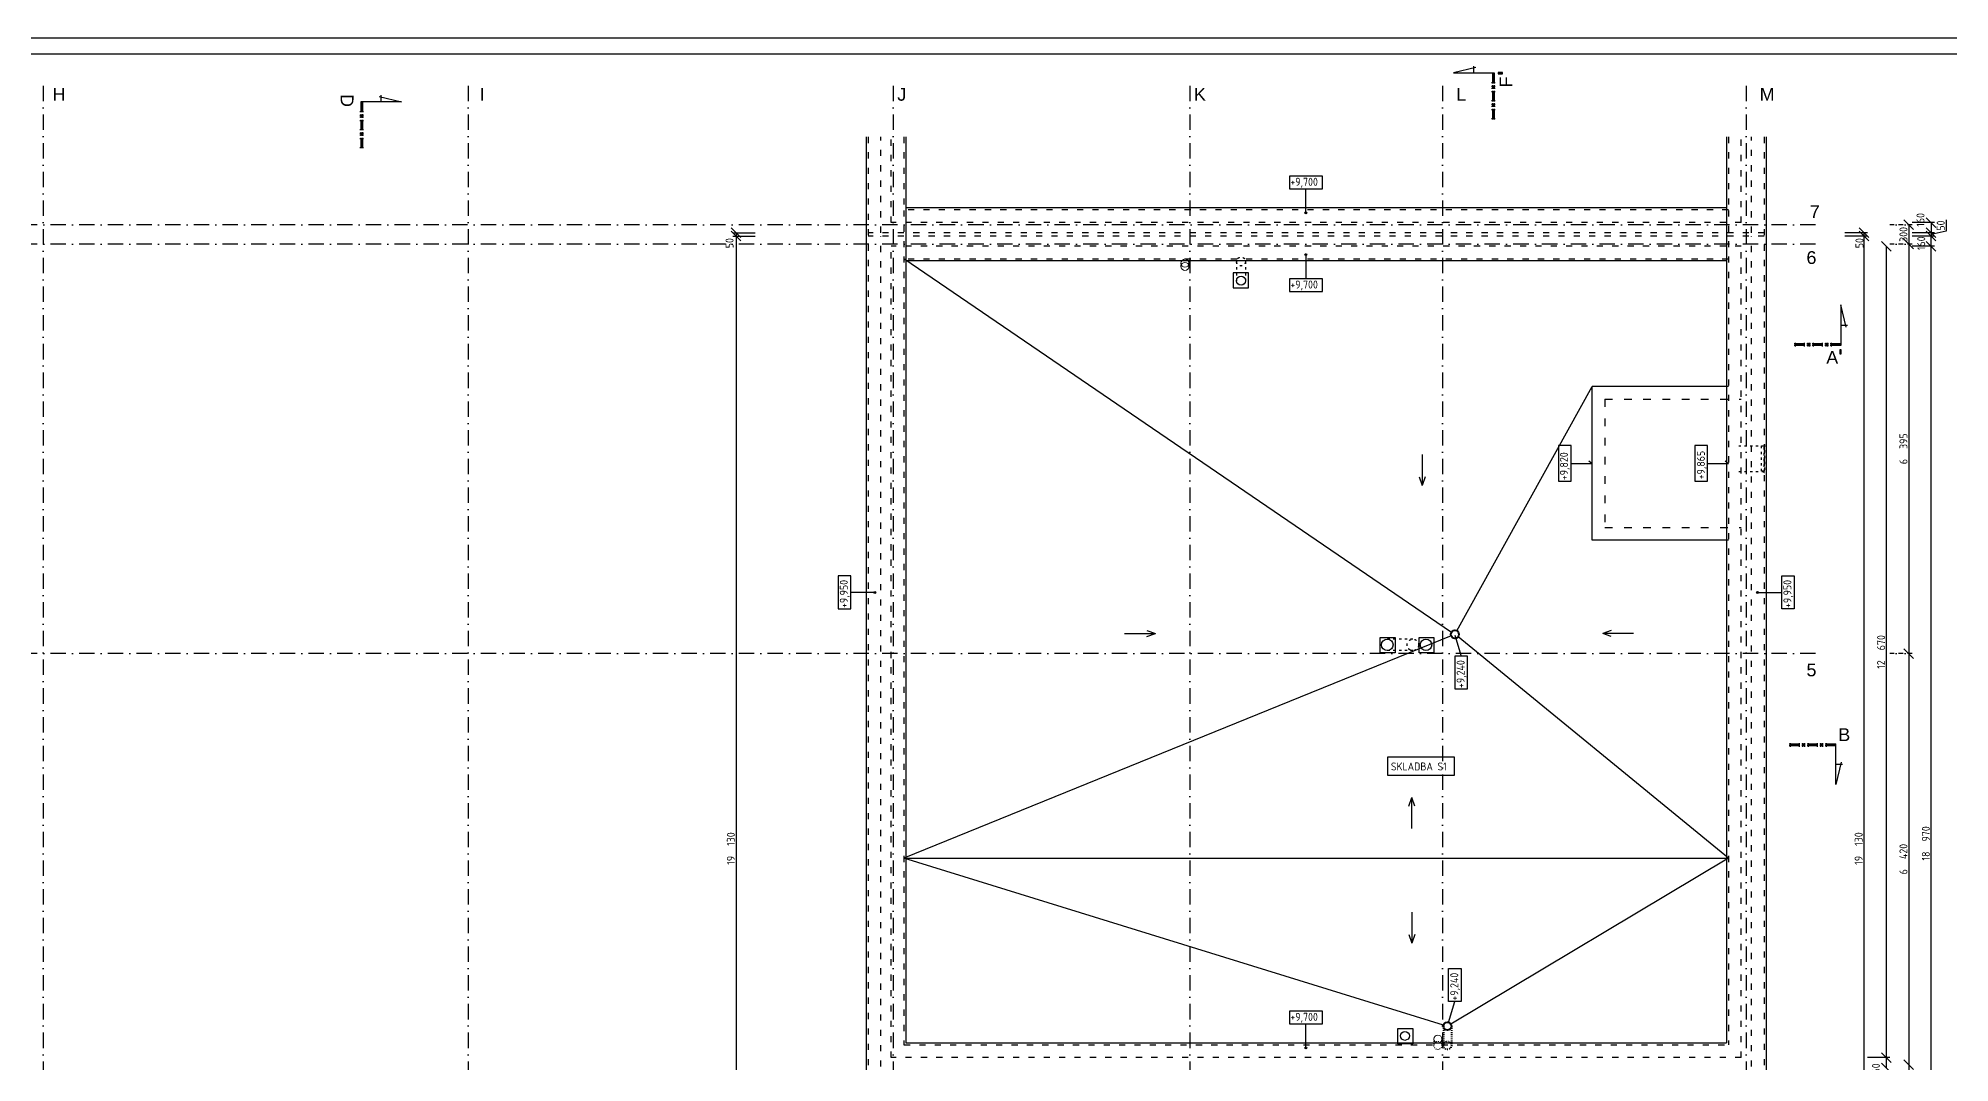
# Model space of a CAD drawing. Extents: x 4511820 to 5180432, y -1526536 to -944957.
# Drawn here: x 5014116 to 5043978, y -1062518 to -1046520 of the extents above; entities that cross this region are included whole.
import ezdxf

# ---------------------------------------------------------------- set-up
doc = ezdxf.new("R2010")
doc.units = 0
doc.header["$MEASUREMENT"] = 0
doc.linetypes.add('ACAD_ISO03W100', pattern=[30, 12, -18])
doc.linetypes.add('BODKOCIARKOVANA_3', pattern=[5.6, 3, -1.3, 0, -1.3])
doc.layers.get('0').update_dxf_attribs({"linetype": 'CONTINUOUS'})
doc.layers.get('Defpoints').update_dxf_attribs({"color": 61, "linetype": 'CONTINUOUS'})
for name, color, linetype in [('HATCH', 7, 'CONTINUOUS'), ('KÓTY', 4, 'CONTINUOUS'), ('OKNÁ', 143, 'CONTINUOUS'), ('osi', 253, 'CONTINUOUS'), ('POZEMOK', 7, 'CONTINUOUS'), ('TENKÁ', 7, 'CONTINUOUS'), ('zz-vetr', 52, 'CONTINUOUS')]:
    doc.layers.add(name, color=color, linetype=linetype)
doc.layers.add('zz-kanal-daždová', color=136, linetype='CONTINUOUS', lineweight=40)
doc.layers.add('zz-kanal-splaskova', color=37, linetype='CONTINUOUS', lineweight=18)
doc.styles.add('styl1', font='arial.ttf')
doc.styles.add('STYLE1', font='isocp.shx')
doc.dimstyles.new('STANDARD-50', dxfattribs={"dimtxt": 125, "dimasz": 150, "dimexe": 10, "dimexo": 200, "dimgap": 20, "dimtad": 1, "dimdsep": 46, "dimlunit": 6, "dimtxsty": 'STYLE1', "dimblk1": 'OBLIQUE', "dimblk2": 'OBLIQUE', "dimsah": 1, "dimcen": 2.5, "dimse1": 1, "dimse2": 1, "dimadec": 0, "dimazin": 0, "dimtfac": 1, "dimtmove": 1, "dimatfit": 3, "dimldrblk": 'OBLIQUE', "dimfxl": 1, "dimtolj": 1, "dimtzin": 0, "dimarcsym": 0})

# ---------------------------------------------------------------- blocks, each defined once
blk = doc.blocks.new('_OBLIQUE')
at = {"color": 0, "linetype": 'ByBlock'}
blk.add_line((-0.5, -0.5), (0.5, 0.5), dxfattribs=at)
blk = doc.blocks.new('*D13106')
at = {"layer": 'Defpoints', "color": 0}
for p in [(5025018, -1049608), (5027902, -1049558), (5027902, -1049608)]:
    blk.add_point(p, dxfattribs=at)
at = {"layer": 'KÓTY', "color": 0, "lineweight": -2}
blk.add_line((5025018, -1049558), (5025018, -1049608), dxfattribs=at)
at = {"layer": 'KÓTY', "color": 0, "linetype": 'ByBlock', "lineweight": -2, "xscale": 150, "yscale": 150, "zscale": 150}
for p, rotation in [((5025018, -1049558), 90), ((5025018, -1049608), 270)]:
    blk.add_blockref('_OBLIQUE', p, dxfattribs=dict(at, rotation=rotation))
at = {"layer": 'KÓTY', "color": 0, "insert": (5024916, -1049720), "char_height": 125, "attachment_point": 5, "rotation": 90, "style": 'STYLE1'}
blk.add_mtext('\\A1;50', dxfattribs=at)
blk = doc.blocks.new('*D13107')
at = {"layer": 'Defpoints', "color": 0}
for p in [(5028092, -1049608), (5025018, -1068738), (5028252, -1068738)]:
    blk.add_point(p, dxfattribs=at)
at = {"layer": 'KÓTY', "color": 0, "lineweight": -2}
blk.add_line((5025018, -1049608), (5025018, -1068738), dxfattribs=at)
at = {"layer": 'KÓTY', "color": 0, "linetype": 'ByBlock', "lineweight": -2, "xscale": 150, "yscale": 150, "zscale": 150}
for p, rotation in [((5025018, -1049608), 90), ((5025018, -1068738), 270)]:
    blk.add_blockref('_OBLIQUE', p, dxfattribs=dict(at, rotation=rotation))
at = {"layer": 'KÓTY', "color": 0, "insert": (5024936, -1059173), "char_height": 125, "attachment_point": 5, "rotation": 90, "style": 'STYLE1'}
blk.add_mtext('\\A1;19ﾠ130', dxfattribs=at)
blk = doc.blocks.new('*D21266')
at = {"layer": 'Defpoints', "color": 0}
for p in [(5040796, -1049433), (5040796, -1049733), (5043337, -1049733)]:
    blk.add_point(p, dxfattribs=at)
at = {"layer": 'KÓTY', "color": 0, "lineweight": -2}
blk.add_line((5043337, -1049433), (5043337, -1049733), dxfattribs=at)
at = {"layer": 'KÓTY', "color": 0, "linetype": 'ByBlock', "lineweight": -2, "xscale": 150, "yscale": 150, "zscale": 150}
for p, rotation in [((5043337, -1049433), 90), ((5043337, -1049733), 270)]:
    blk.add_blockref('_OBLIQUE', p, dxfattribs=dict(at, rotation=rotation))
at = {"layer": 'KÓTY', "color": 0, "insert": (5043255, -1049583), "char_height": 125, "attachment_point": 5, "rotation": 90, "style": 'STYLE1'}
blk.add_mtext('\\A1;300', dxfattribs=at)
blk = doc.blocks.new('*D21267')
at = {"layer": 'Defpoints', "color": 0}
for p in [(5040731, -1049558), (5040731, -1049608), (5042637, -1049608)]:
    blk.add_point(p, dxfattribs=at)
at = {"layer": 'KÓTY', "color": 0, "lineweight": -2}
blk.add_line((5042637, -1049558), (5042637, -1049608), dxfattribs=at)
at = {"layer": 'KÓTY', "color": 0, "linetype": 'ByBlock', "lineweight": -2, "xscale": 150, "yscale": 150, "zscale": 150}
for p, rotation in [((5042637, -1049558), 90), ((5042637, -1049608), 270)]:
    blk.add_blockref('_OBLIQUE', p, dxfattribs=dict(at, rotation=rotation))
at = {"layer": 'KÓTY', "color": 0, "insert": (5042567, -1049720), "char_height": 125, "attachment_point": 5, "rotation": 90, "style": 'STYLE1'}
blk.add_mtext('\\A1;50', dxfattribs=at)
blk = doc.blocks.new('*D21268')
at = {"layer": 'Defpoints', "color": 0}
for p in [(5040541, -1049398), (5040541, -1049558), (5043687, -1049558)]:
    blk.add_point(p, dxfattribs=at)
at = {"layer": 'KÓTY', "color": 0, "lineweight": -2}
blk.add_line((5043687, -1049398), (5043687, -1049558), dxfattribs=at)
at = {"layer": 'KÓTY', "color": 0, "linetype": 'ByBlock', "lineweight": -2, "xscale": 150, "yscale": 150, "zscale": 150}
for p, rotation in [((5043687, -1049398), 90), ((5043687, -1049558), 270)]:
    blk.add_blockref('_OBLIQUE', p, dxfattribs=dict(at, rotation=rotation))
at = {"layer": 'KÓTY', "color": 0, "insert": (5043521, -1049356), "char_height": 125, "attachment_point": 5, "rotation": 90, "style": 'STYLE1'}
blk.add_mtext('\\A1;160', dxfattribs=at)
blk = doc.blocks.new('*D21269')
at = {"layer": 'Defpoints', "color": 0}
for p in [(5040541, -1049608), (5043687, -1049608), (5040541, -1049768)]:
    blk.add_point(p, dxfattribs=at)
at = {"layer": 'KÓTY', "color": 0, "lineweight": -2}
blk.add_line((5043687, -1049768), (5043687, -1049608), dxfattribs=at)
at = {"layer": 'KÓTY', "color": 0, "linetype": 'ByBlock', "lineweight": -2, "xscale": 150, "yscale": 150, "zscale": 150}
for p, rotation in [((5043687, -1049608), 90), ((5043687, -1049768), 270)]:
    blk.add_blockref('_OBLIQUE', p, dxfattribs=dict(at, rotation=rotation))
at = {"layer": 'KÓTY', "color": 0, "insert": (5043533, -1049722), "char_height": 125, "attachment_point": 5, "rotation": 90, "style": 'STYLE1'}
blk.add_mtext('\\A1;160', dxfattribs=at)
blk = doc.blocks.new('*D21270')
at = {"layer": 'Defpoints', "color": 0}
for p in [(5041081, -1049558), (5041081, -1049608), (5043687, -1049608)]:
    blk.add_point(p, dxfattribs=at)
at = {"layer": 'KÓTY', "color": 0, "lineweight": -2}
for p, q in [((5043920, -1049357), (5043920, -1049534)), ((5043920, -1049534), (5043687, -1049583)), ((5043687, -1049558), (5043687, -1049608))]:
    blk.add_line(p, q, dxfattribs=at)
at = {"layer": 'KÓTY', "color": 0, "linetype": 'ByBlock', "lineweight": -2, "xscale": 150, "yscale": 150, "zscale": 150}
for p, rotation in [((5043687, -1049558), 90), ((5043687, -1049608), 270)]:
    blk.add_blockref('_OBLIQUE', p, dxfattribs=dict(at, rotation=rotation))
at = {"layer": 'KÓTY', "color": 0, "insert": (5043837, -1049445), "char_height": 125, "attachment_point": 5, "rotation": 90, "style": 'STYLE1'}
blk.add_mtext('\\A1;50', dxfattribs=at)
blk = doc.blocks.new('*D21271')
at = {"layer": 'Defpoints', "color": 0}
for p in [(5041881, -1049733), (5041881, -1056128), (5043337, -1056128)]:
    blk.add_point(p, dxfattribs=at)
at = {"layer": 'KÓTY', "color": 0, "lineweight": -2}
blk.add_line((5043337, -1049733), (5043337, -1056128), dxfattribs=at)
at = {"layer": 'KÓTY', "color": 0, "linetype": 'ByBlock', "lineweight": -2, "xscale": 150, "yscale": 150, "zscale": 150}
for p, rotation in [((5043337, -1049733), 90), ((5043337, -1056128), 270)]:
    blk.add_blockref('_OBLIQUE', p, dxfattribs=dict(at, rotation=rotation))
at = {"layer": 'KÓTY', "color": 0, "insert": (5043255, -1052931), "char_height": 125, "attachment_point": 5, "rotation": 90, "style": 'STYLE1'}
blk.add_mtext('\\A1;6ﾠ395', dxfattribs=at)
blk = doc.blocks.new('*D21272')
at = {"layer": 'Defpoints', "color": 0}
for p in [(5041881, -1056128), (5041881, -1062548), (5043337, -1062548)]:
    blk.add_point(p, dxfattribs=at)
at = {"layer": 'KÓTY', "color": 0, "lineweight": -2}
blk.add_line((5043337, -1056128), (5043337, -1062548), dxfattribs=at)
at = {"layer": 'KÓTY', "color": 0, "linetype": 'ByBlock', "lineweight": -2, "xscale": 150, "yscale": 150, "zscale": 150}
for p, rotation in [((5043337, -1056128), 90), ((5043337, -1062548), 270)]:
    blk.add_blockref('_OBLIQUE', p, dxfattribs=dict(at, rotation=rotation))
at = {"layer": 'KÓTY', "color": 0, "insert": (5043255, -1059338), "char_height": 125, "attachment_point": 5, "rotation": 90, "style": 'STYLE1'}
blk.add_mtext('\\A1;6ﾠ420', dxfattribs=at)
blk = doc.blocks.new('*D21273')
at = {"layer": 'Defpoints', "color": 0}
for p in [(5041881, -1062548), (5041881, -1068968), (5043337, -1068968)]:
    blk.add_point(p, dxfattribs=at)
at = {"layer": 'KÓTY', "color": 0, "lineweight": -2}
blk.add_line((5043337, -1062548), (5043337, -1068968), dxfattribs=at)
at = {"layer": 'KÓTY', "color": 0, "linetype": 'ByBlock', "lineweight": -2, "xscale": 150, "yscale": 150, "zscale": 150}
for p, rotation in [((5043337, -1062548), 90), ((5043337, -1068968), 270)]:
    blk.add_blockref('_OBLIQUE', p, dxfattribs=dict(at, rotation=rotation))
at = {"layer": 'KÓTY', "color": 0, "insert": (5043255, -1065758), "char_height": 125, "attachment_point": 5, "rotation": 90, "style": 'STYLE1'}
blk.add_mtext('\\A1;6ﾠ420', dxfattribs=at)
blk = doc.blocks.new('*D21274')
at = {"layer": 'Defpoints', "color": 0}
for p in [(5039841, -1062438), (5039841, -1062598), (5042987, -1062598)]:
    blk.add_point(p, dxfattribs=at)
at = {"layer": 'KÓTY', "color": 0, "lineweight": -2}
blk.add_line((5042987, -1062438), (5042987, -1062598), dxfattribs=at)
at = {"layer": 'KÓTY', "color": 0, "linetype": 'ByBlock', "lineweight": -2, "xscale": 150, "yscale": 150, "zscale": 150}
for p, rotation in [((5042987, -1062438), 90), ((5042987, -1062598), 270)]:
    blk.add_blockref('_OBLIQUE', p, dxfattribs=dict(at, rotation=rotation))
at = {"layer": 'KÓTY', "color": 0, "insert": (5042824, -1062635), "char_height": 125, "attachment_point": 5, "rotation": 90, "style": 'STYLE1'}
blk.add_mtext('\\A1;160', dxfattribs=at)
blk = doc.blocks.new('*D21275')
at = {"layer": 'Defpoints', "color": 0}
for p in [(5040731, -1049608), (5040571, -1068738), (5042637, -1068738)]:
    blk.add_point(p, dxfattribs=at)
at = {"layer": 'KÓTY', "color": 0, "lineweight": -2}
blk.add_line((5042637, -1049608), (5042637, -1068738), dxfattribs=at)
at = {"layer": 'KÓTY', "color": 0, "linetype": 'ByBlock', "lineweight": -2, "xscale": 150, "yscale": 150, "zscale": 150}
for p, rotation in [((5042637, -1049608), 90), ((5042637, -1068738), 270)]:
    blk.add_blockref('_OBLIQUE', p, dxfattribs=dict(at, rotation=rotation))
at = {"layer": 'KÓTY', "color": 0, "insert": (5042555, -1059173), "char_height": 125, "attachment_point": 5, "rotation": 90, "style": 'STYLE1'}
blk.add_mtext('\\A1;19ﾠ130', dxfattribs=at)
blk = doc.blocks.new('*D21277')
at = {"layer": 'Defpoints', "color": 0}
for p in [(5040731, -1049608), (5043687, -1049608), (5040731, -1068578)]:
    blk.add_point(p, dxfattribs=at)
at = {"layer": 'KÓTY', "color": 0, "lineweight": -2}
blk.add_line((5043687, -1068578), (5043687, -1049608), dxfattribs=at)
at = {"layer": 'KÓTY', "color": 0, "linetype": 'ByBlock', "lineweight": -2, "xscale": 150, "yscale": 150, "zscale": 150}
for p, rotation in [((5043687, -1049608), 90), ((5043687, -1068578), 270)]:
    blk.add_blockref('_OBLIQUE', p, dxfattribs=dict(at, rotation=rotation))
at = {"layer": 'KÓTY', "color": 0, "insert": (5043605, -1059093), "char_height": 125, "attachment_point": 5, "rotation": 90, "style": 'STYLE1'}
blk.add_mtext('\\A1;18ﾠ970', dxfattribs=at)
blk = doc.blocks.new('*D21278')
at = {"layer": 'Defpoints', "color": 0}
for p in [(5039921, -1049768), (5039921, -1062438), (5042987, -1062438)]:
    blk.add_point(p, dxfattribs=at)
at = {"layer": 'KÓTY', "color": 0, "lineweight": -2}
blk.add_line((5042987, -1049768), (5042987, -1062438), dxfattribs=at)
at = {"layer": 'KÓTY', "color": 0, "linetype": 'ByBlock', "lineweight": -2, "xscale": 150, "yscale": 150, "zscale": 150}
for p, rotation in [((5042987, -1049768), 90), ((5042987, -1062438), 270)]:
    blk.add_blockref('_OBLIQUE', p, dxfattribs=dict(at, rotation=rotation))
at = {"layer": 'KÓTY', "color": 0, "insert": (5042905, -1056103), "char_height": 125, "attachment_point": 5, "rotation": 90, "style": 'STYLE1'}
blk.add_mtext('\\A1;12ﾠ670', dxfattribs=at)

msp = doc.modelspace()

# ---------------------------------------------------------------- hatches: boundary and pattern name
at = {"layer": 'HATCH'}
h = msp.add_hatch(color=256, dxfattribs=at)
h.dxf.hatch_style = 1
h.paths.add_polyline_path([(5033920, -1049232.422, 2.414213563), (5033935, -1049247.422, 0.414213562)])
h = msp.add_hatch(color=256, dxfattribs=at)
h.dxf.hatch_style = 1
h.paths.add_polyline_path([(5033920, -1049913.922, -2.414213563), (5033935, -1049898.922, -0.414213562)])
h = msp.add_hatch(color=256, dxfattribs=at)
h.dxf.hatch_style = 1
h.paths.add_polyline_path([(5027172.25, -1055173.98, 2.414213563), (5027187.25, -1055158.98, 0.414213563)])
h = msp.add_hatch(color=256, dxfattribs=at)
h.dxf.hatch_style = 1
h.paths.add_polyline_path([(5040989.75, -1055173.98, -2.414213562), (5040974.75, -1055158.98, -0.414213562)])
h = msp.add_hatch(color=256, dxfattribs=at)
h.dxf.hatch_style = 1
h.paths.add_polyline_path([(5033920, -1062272.422, 2.414213563), (5033935, -1062287.422, 0.414213562)])
at = {"layer": 'TENKÁ'}
h = msp.add_hatch(color=256, dxfattribs=at)
h.dxf.hatch_style = 1
h.paths.add_polyline_path([(5036861, -1047212.442), (5036861, -1047058.817), (5036835.125, -1047058.817), (5036835.125, -1047212.442)])
h = msp.add_hatch(color=256, dxfattribs=at)
h.dxf.hatch_style = 1
h.paths.add_polyline_path([(5036861, -1047212.442), (5036861, -1047058.817), (5036835.125, -1047058.817), (5036835.125, -1047212.442)])
h = msp.add_hatch(color=256, dxfattribs=at)
h.dxf.hatch_style = 1
h.paths.add_polyline_path([(5036861, -1047267.317), (5036835.125, -1047267.317), (5036835.125, -1047297.567), (5036861, -1047297.567)])
h = msp.add_hatch(color=256, dxfattribs=at)
h.dxf.hatch_style = 1
h.paths.add_polyline_path([(5036861, -1047267.317), (5036835.125, -1047267.317), (5036835.125, -1047297.567), (5036861, -1047297.567)])
h = msp.add_hatch(color=256, dxfattribs=at)
h.dxf.hatch_style = 1
h.paths.add_polyline_path([(5036925.875, -1047078.192), (5036989.5, -1047078.192), (5036989.5, -1047054.567), (5036925.875, -1047054.567)])
h = msp.add_hatch(color=256, dxfattribs=at)
h.dxf.hatch_style = 1
h.paths.add_polyline_path([(5036925.875, -1047078.192), (5036989.5, -1047078.192), (5036989.5, -1047054.567), (5036925.875, -1047054.567)])
h = msp.add_hatch(color=256, dxfattribs=at)
h.dxf.hatch_style = 1
h.paths.add_polyline_path([(5019182.125, -1047664.001), (5019182.125, -1047510.376), (5019156.25, -1047510.376), (5019156.25, -1047664.001)])
h = msp.add_hatch(color=256, dxfattribs=at)
h.dxf.hatch_style = 1
h.paths.add_polyline_path([(5036861, -1047493.567), (5036861, -1047352.442), (5036835.125, -1047352.442), (5036835.125, -1047493.567)])
h = msp.add_hatch(color=256, dxfattribs=at)
h.dxf.hatch_style = 1
h.paths.add_polyline_path([(5036861, -1047493.567), (5036861, -1047352.442), (5036835.125, -1047352.442), (5036835.125, -1047493.567)])
h = msp.add_hatch(color=256, dxfattribs=at)
h.dxf.hatch_style = 1
h.paths.add_polyline_path([(5036861, -1047548.442), (5036835.125, -1047548.442), (5036835.125, -1047578.692), (5036861, -1047578.692)])
h = msp.add_hatch(color=256, dxfattribs=at)
h.dxf.hatch_style = 1
h.paths.add_polyline_path([(5036861, -1047548.442), (5036835.125, -1047548.442), (5036835.125, -1047578.692), (5036861, -1047578.692)])
h = msp.add_hatch(color=256, dxfattribs=at)
h.dxf.hatch_style = 1
h.paths.add_polyline_path([(5019182.125, -1047718.876), (5019156.25, -1047718.876), (5019156.25, -1047749.126), (5019182.125, -1047749.126)])
h = msp.add_hatch(color=256, dxfattribs=at)
h.dxf.hatch_style = 1
h.paths.add_polyline_path([(5019182.125, -1047945.126), (5019182.125, -1047804.001), (5019156.25, -1047804.001), (5019156.25, -1047945.126)])
h = msp.add_hatch(color=256, dxfattribs=at)
h.dxf.hatch_style = 1
h.paths.add_polyline_path([(5036861, -1047633.567), (5036835.125, -1047633.567), (5036835.125, -1047774.692), (5036861, -1047774.692)])
h = msp.add_hatch(color=256, dxfattribs=at)
h.dxf.hatch_style = 1
h.paths.add_polyline_path([(5036861, -1047633.567), (5036835.125, -1047633.567), (5036835.125, -1047774.692), (5036861, -1047774.692)])
h = msp.add_hatch(color=256, dxfattribs=at)
h.dxf.hatch_style = 1
h.paths.add_polyline_path([(5019182.125, -1048000.001), (5019156.25, -1048000.001), (5019156.25, -1048030.251), (5019182.125, -1048030.251)])
h = msp.add_hatch(color=256, dxfattribs=at)
h.dxf.hatch_style = 1
h.paths.add_polyline_path([(5019182.125, -1048085.126), (5019156.25, -1048085.126), (5019156.25, -1048226.251), (5019182.125, -1048226.251)])
h = msp.add_hatch(color=256, dxfattribs=at)
h.dxf.hatch_style = 1
h.paths.add_polyline_path([(5041703.811, -1051319.605), (5041703.811, -1051293.73), (5041562.686, -1051293.73), (5041562.686, -1051319.605)])
h = msp.add_hatch(color=256, dxfattribs=at)
h.dxf.hatch_style = 1
h.paths.add_polyline_path([(5041788.936, -1051319.605), (5041788.936, -1051293.73), (5041758.686, -1051293.73), (5041758.686, -1051319.605)])
h = msp.add_hatch(color=256, dxfattribs=at)
h.dxf.hatch_style = 1
h.paths.add_polyline_path([(5041843.811, -1051319.605), (5041984.936, -1051319.605), (5041984.936, -1051293.73), (5041843.811, -1051293.73)])
h = msp.add_hatch(color=256, dxfattribs=at)
h.dxf.hatch_style = 1
h.paths.add_polyline_path([(5042070.061, -1051319.605), (5042070.061, -1051293.73), (5042039.811, -1051293.73), (5042039.811, -1051319.605)])
h = msp.add_hatch(color=256, dxfattribs=at)
h.dxf.hatch_style = 1
h.paths.add_polyline_path([(5042124.936, -1051319.605), (5042278.561, -1051319.605), (5042278.561, -1051293.73), (5042124.936, -1051293.73)])
h = msp.add_hatch(color=256, dxfattribs=at)
h.dxf.hatch_style = 1
h.paths.add_polyline_path([(5042259.186, -1051384.48), (5042259.186, -1051448.105), (5042282.811, -1051448.105), (5042282.811, -1051384.48)])
h = msp.add_hatch(color=256, dxfattribs=at)
h.dxf.hatch_style = 1
h.paths.add_polyline_path([(5041624.346, -1057567.605), (5041624.346, -1057541.73), (5041483.221, -1057541.73), (5041483.221, -1057567.605)])
h = msp.add_hatch(color=256, dxfattribs=at)
h.dxf.hatch_style = 1
h.paths.add_polyline_path([(5041709.471, -1057567.605), (5041709.471, -1057541.73), (5041679.221, -1057541.73), (5041679.221, -1057567.605)])
h = msp.add_hatch(color=256, dxfattribs=at)
h.dxf.hatch_style = 1
h.paths.add_polyline_path([(5041764.346, -1057567.605), (5041905.471, -1057567.605), (5041905.471, -1057541.73), (5041764.346, -1057541.73)])
h = msp.add_hatch(color=256, dxfattribs=at)
h.dxf.hatch_style = 1
h.paths.add_polyline_path([(5041990.596, -1057567.605), (5041990.596, -1057541.73), (5041960.346, -1057541.73), (5041960.346, -1057567.605)])
h = msp.add_hatch(color=256, dxfattribs=at)
h.dxf.hatch_style = 1
h.paths.add_polyline_path([(5042045.471, -1057567.605), (5042199.096, -1057567.605), (5042199.096, -1057541.73), (5042045.471, -1057541.73)])

# ---------------------------------------------------------------- linework, layer by layer
at = {"layer": 'KÓTY', "ltscale": 25}
for p, q in [((5024965.097, -1049558.172), (5025315.097, -1049558.172)), ((5024965.097, -1049608.172), (5025315.097, -1049608.172)), ((5042690.903, -1049558.172), (5042340.903, -1049558.172)), ((5042690.903, -1049608.172), (5042340.903, -1049608.172)), ((5043740.903, -1049398.172), (5043390.903, -1049398.172)), ((5043740.903, -1049558.172), (5043390.903, -1049558.172)), ((5043740.903, -1049608.172), (5043390.903, -1049608.172)), ((5043740.903, -1049768.172), (5043390.903, -1049768.172))]:
    msp.add_line(p, q, dxfattribs=at)
at = {"layer": 'KÓTY', "linetype": 'BODKOCIARKOVANA_3', "ltscale": 25}
for p, q in [((5043390.903, -1049433.172), (5043040.903, -1049433.172)), ((5043390.903, -1049733.172), (5043040.903, -1049733.172)), ((5043390.903, -1056128.172), (5043040.903, -1056128.172))]:
    msp.add_line(p, q, dxfattribs=at)
at = {"layer": 'KÓTY', "ltscale": 0.25}
msp.add_line((5043040.903, -1062438.172), (5042690.903, -1062438.172), dxfattribs=at)
at = {"layer": 'OKNÁ'}
msp.add_lwpolyline([(5036242.5, -1057745.5), (5035197, -1057745.5), (5035197, -1058025), (5036242.5, -1058025)], close=True, dxfattribs=at)
msp.add_lwpolyline([(5036242.5, -1057745.5), (5035197, -1057745.5), (5035197, -1058025), (5036242.5, -1058025)], close=True, dxfattribs=at)
at = {"layer": 'osi', "linetype": 'BODKOCIARKOVANA_3', "ltscale": 80}
for p, q in [((5014191, -1047260.98), (5014191, -1084778.172)), ((5020831, -1047260.98), (5020831, -1084778.172)), ((5027471, -1047260.98), (5027471, -1084778.172)), ((5032106, -1047260.98), (5032106, -1084778.172)), ((5036056, -1047260.98), (5036056, -1084778.172)), ((5040796, -1047260.98), (5040796, -1084778.172)), ((5041881, -1049433.172), (4978211, -1049433.172)), ((5041881, -1049733.172), (4978211, -1049733.172)), ((5041881, -1056128.172), (4978211, -1056128.172))]:
    msp.add_line(p, q, dxfattribs=at)
at = {"layer": 'POZEMOK'}
for p, q in [((5027641, -1049958.172), (5036196.864, -1055792.958)), ((5036278.772, -1055773.492), (5038391, -1051958.172)), ((5036190.597, -1055851.699), (5027641, -1059325.672)), ((5040521, -1059325.672), (5036296.862, -1055867.762)), ((5027641, -1059325.672), (5040521, -1059325.672)), ((5036071.284, -1061929.726), (5027641, -1059325.672)), ((5040521, -1059325.672), (5036184.655, -1061916.119))]:
    msp.add_line(p, q, dxfattribs=at)
at = {"layer": 'TENKÁ', "color": 7}
for p, q in [((5065037, -1046519.904), (4975746, -1046519.904)), ((5064787, -1046769.904), (4975996, -1046769.904))]:
    msp.add_line(p, q, dxfattribs=at)
at = {"layer": 'TENKÁ'}
for p, q in [((5036574.625, -1046975.692), (5036226, -1047058.817)), ((5036574.625, -1046975.692), (5036226, -1047058.817)), ((5036543.5, -1047058.817), (5036543.5, -1046955.567)), ((5036543.5, -1047058.817), (5036543.5, -1046955.567)), ((5036226, -1047058.817), (5036861, -1047058.817)), ((5036226, -1047058.817), (5036861, -1047058.817)), ((5036818.875, -1047212.442), (5036875.875, -1047212.442)), ((5036818.875, -1047212.442), (5036875.875, -1047212.442)), ((5036818.875, -1047267.317), (5036875.875, -1047267.317)), ((5036818.875, -1047267.317), (5036875.875, -1047267.317)), ((5036835.125, -1047058.817), (5036835.125, -1047224.942)), ((5036835.125, -1047058.817), (5036835.125, -1047224.942)), ((5036835.125, -1047254.817), (5036835.125, -1047310.067)), ((5036835.125, -1047254.817), (5036835.125, -1047310.067)), ((5036861, -1047058.817), (5036861, -1047224.942)), ((5036861, -1047058.817), (5036861, -1047224.942)), ((5036861, -1047254.817), (5036861, -1047310.067)), ((5036861, -1047254.817), (5036861, -1047310.067)), ((5019789.875, -1047510.376), (5019154.875, -1047510.376)), ((5019156.25, -1047510.376), (5019156.25, -1047676.501)), ((5019182.125, -1047510.376), (5019182.125, -1047676.501)), ((5019441.25, -1047427.251), (5019789.875, -1047510.376)), ((5019472.375, -1047510.376), (5019472.375, -1047407.126)), ((5036818.875, -1047297.567), (5036875.875, -1047297.567)), ((5036818.875, -1047297.567), (5036875.875, -1047297.567)), ((5036818.875, -1047352.442), (5036875.875, -1047352.442)), ((5036818.875, -1047352.442), (5036875.875, -1047352.442)), ((5036818.875, -1047493.567), (5036875.875, -1047493.567)), ((5036818.875, -1047493.567), (5036875.875, -1047493.567)), ((5036818.875, -1047548.442), (5036875.875, -1047548.442)), ((5036818.875, -1047548.442), (5036875.875, -1047548.442)), ((5036835.125, -1047339.942), (5036835.125, -1047506.067)), ((5036835.125, -1047339.942), (5036835.125, -1047506.067)), ((5036835.125, -1047535.942), (5036835.125, -1047591.192)), ((5036835.125, -1047535.942), (5036835.125, -1047591.192)), ((5036861, -1047339.942), (5036861, -1047506.067)), ((5036861, -1047339.942), (5036861, -1047506.067)), ((5036861, -1047535.942), (5036861, -1047591.192)), ((5036861, -1047535.942), (5036861, -1047591.192)), ((5019140, -1047664.001), (5019197, -1047664.001)), ((5019140, -1047718.876), (5019197, -1047718.876)), ((5019140, -1047749.126), (5019197, -1047749.126)), ((5019140, -1047804.001), (5019197, -1047804.001)), ((5019156.25, -1047706.376), (5019156.25, -1047761.626)), ((5019156.25, -1047791.501), (5019156.25, -1047957.626)), ((5019182.125, -1047706.376), (5019182.125, -1047761.626)), ((5019182.125, -1047791.501), (5019182.125, -1047957.626)), ((5036818.875, -1047578.692), (5036875.875, -1047578.692)), ((5036818.875, -1047578.692), (5036875.875, -1047578.692)), ((5036818.875, -1047633.567), (5036875.875, -1047633.567)), ((5036818.875, -1047633.567), (5036875.875, -1047633.567)), ((5036818.875, -1047774.692), (5036875.875, -1047774.692)), ((5036818.875, -1047774.692), (5036875.875, -1047774.692)), ((5036835.125, -1047621.067), (5036835.125, -1047787.192)), ((5036835.125, -1047621.067), (5036835.125, -1047787.192)), ((5036861, -1047621.067), (5036861, -1047787.192)), ((5036861, -1047621.067), (5036861, -1047787.192)), ((5019140, -1047945.126), (5019197, -1047945.126)), ((5019140, -1048000.001), (5019197, -1048000.001)), ((5019140, -1048030.251), (5019197, -1048030.251)), ((5019140, -1048085.126), (5019197, -1048085.126)), ((5019156.25, -1047987.501), (5019156.25, -1048042.751)), ((5019156.25, -1048072.626), (5019156.25, -1048238.751)), ((5019182.125, -1047987.501), (5019182.125, -1048042.751)), ((5019182.125, -1048072.626), (5019182.125, -1048238.751)), ((5027051, -1048060.98), (5027051, -1068578.172)), ((5027671, -1048060.98), (5027671, -1062208.172)), ((5040491, -1048060.98), (5040491, -1062208.172)), ((5041111, -1048060.98), (5041111, -1068578.172)), ((5019140, -1048226.251), (5019197, -1048226.251)), ((5033920, -1049247.422), (5033920, -1048868.922)), ((5040491, -1049168.172), (5027671, -1049168.172)), ((5033920, -1049898.922), (5033920, -1050277.422)), ((5040491, -1049998.172), (5027671, -1049998.172)), ((5042278.561, -1050684.605), (5042278.561, -1051319.605)), ((5042361.686, -1051033.23), (5042278.561, -1050684.605)), ((5042278.561, -1051002.105), (5042381.811, -1051002.105)), ((5041716.311, -1051293.73), (5041550.186, -1051293.73)), ((5041716.311, -1051319.605), (5041550.186, -1051319.605)), ((5041562.686, -1051277.48), (5041562.686, -1051334.48)), ((5041703.811, -1051277.48), (5041703.811, -1051334.48)), ((5041801.436, -1051293.73), (5041746.186, -1051293.73)), ((5041801.436, -1051319.605), (5041746.186, -1051319.605)), ((5041758.686, -1051277.48), (5041758.686, -1051334.48)), ((5041788.936, -1051277.48), (5041788.936, -1051334.48)), ((5041997.436, -1051293.73), (5041831.311, -1051293.73)), ((5041997.436, -1051319.605), (5041831.311, -1051319.605)), ((5041843.811, -1051277.48), (5041843.811, -1051334.48)), ((5041984.936, -1051277.48), (5041984.936, -1051334.48)), ((5042082.561, -1051293.73), (5042027.311, -1051293.73)), ((5042082.561, -1051319.605), (5042027.311, -1051319.605)), ((5042039.811, -1051277.48), (5042039.811, -1051334.48)), ((5042070.061, -1051277.48), (5042070.061, -1051334.48)), ((5042278.561, -1051293.73), (5042112.436, -1051293.73)), ((5042278.561, -1051319.605), (5042112.436, -1051319.605)), ((5042124.936, -1051277.48), (5042124.936, -1051334.48)), ((5038391, -1054358.172), (5038391, -1051958.172)), ((5040521, -1051958.172), (5038391, -1051958.172)), ((5035735, -1053020), (5035735, -1053502.5)), ((5038065.261, -1053158.172), (5038391, -1053158.172)), ((5038342.191, -1053120.817), (5038391, -1053158.172)), ((5040195.261, -1053158.172), (5040521, -1053158.172)), ((5040472.191, -1053120.817), (5040521, -1053158.172)), ((5035688, -1053368.5), (5035735, -1053502.5)), ((5035782, -1053368.5), (5035735, -1053502.5)), ((5040521, -1054358.172), (5038391, -1054358.172)), ((5027187.25, -1055173.98), (5026808.75, -1055173.98)), ((5040974.75, -1055173.98), (5041353.25, -1055173.98)), ((5031086.5, -1055815.5), (5031569, -1055815.5)), ((5031435, -1055768.5), (5031569, -1055815.5)), ((5031435, -1055862.5), (5031569, -1055815.5)), ((5036248.5, -1055840.672), (5036346.875, -1056166.672)), ((5038690.5, -1055768.5), (5038556.5, -1055815.5)), ((5039039, -1055815.5), (5038556.5, -1055815.5)), ((5038690.5, -1055862.5), (5038556.5, -1055815.5)), ((5041636.846, -1057541.73), (5041470.721, -1057541.73)), ((5041636.846, -1057567.605), (5041470.721, -1057567.605)), ((5041483.221, -1057525.48), (5041483.221, -1057582.48)), ((5041624.346, -1057525.48), (5041624.346, -1057582.48)), ((5041721.971, -1057541.73), (5041666.721, -1057541.73)), ((5041721.971, -1057567.605), (5041666.721, -1057567.605)), ((5041679.221, -1057525.48), (5041679.221, -1057582.48)), ((5041709.471, -1057525.48), (5041709.471, -1057582.48)), ((5041917.971, -1057541.73), (5041751.846, -1057541.73)), ((5041917.971, -1057567.605), (5041751.846, -1057567.605)), ((5041764.346, -1057525.48), (5041764.346, -1057582.48)), ((5041905.471, -1057525.48), (5041905.471, -1057582.48)), ((5042003.096, -1057541.73), (5041947.846, -1057541.73)), ((5042003.096, -1057567.605), (5041947.846, -1057567.605)), ((5041960.346, -1057525.48), (5041960.346, -1057582.48)), ((5041990.596, -1057525.48), (5041990.596, -1057582.48)), ((5042199.096, -1057541.73), (5042032.971, -1057541.73)), ((5042199.096, -1057567.605), (5042032.971, -1057567.605)), ((5042045.471, -1057525.48), (5042045.471, -1057582.48)), ((5042199.096, -1058175.355), (5042199.096, -1057540.355)), ((5042282.221, -1057826.73), (5042199.096, -1058175.355)), ((5042199.096, -1057857.855), (5042302.346, -1057857.855)), ((5035530, -1058510.936), (5035577, -1058376.936)), ((5035577, -1058859.436), (5035577, -1058376.936)), ((5035624, -1058510.936), (5035577, -1058376.936)), ((5035577, -1060167.5), (5035577, -1060650)), ((5035530, -1060516), (5035577, -1060650)), ((5035624, -1060516), (5035577, -1060650)), ((5036149.056, -1061888.337), (5036247.431, -1061562.337)), ((5033920, -1062287.422), (5033920, -1061908.922)), ((5027671, -1062208.172), (5040491, -1062208.172))]:
    msp.add_line(p, q, dxfattribs=at)
at = {"layer": 'TENKÁ', "color": 144, "linetype": 'ACAD_ISO03W100', "ltscale": 8}
for p, q in [((5027081, -1048060.98), (5027081, -1068578.172)), ((5027641, -1048060.98), (5027641, -1049208.172)), ((5040521, -1048060.98), (5040521, -1049208.172)), ((5041081, -1048060.98), (5041081, -1068578.172)), ((5040521, -1049198.172), (5027641, -1049198.172)), ((5027641, -1049208.172), (5027641, -1062238.172)), ((5040521, -1049208.172), (5040521, -1062238.172)), ((5040521, -1049968.172), (5027641, -1049968.172)), ((5027641, -1062238.172), (5040521, -1062238.172))]:
    msp.add_line(p, q, dxfattribs=at)
at = {"layer": 'TENKÁ', "linetype": 'ACAD_ISO03W100', "ltscale": 8}
for p, q in [((5027281, -1049558.172), (5027281, -1048060.98)), ((5027441, -1049398.172), (5027441, -1048060.98)), ((5040721, -1049398.172), (5040721, -1048060.98)), ((5040881, -1049558.172), (5040881, -1048060.98)), ((5041081, -1049558.172), (5027081, -1049558.172)), ((5041081, -1049608.172), (5027081, -1049608.172)), ((5027281, -1068578.172), (5027281, -1049608.172)), ((5040721, -1049398.172), (5027441, -1049398.172)), ((5040881, -1068578.172), (5040881, -1049608.172)), ((5040721, -1049768.172), (5027441, -1049768.172)), ((5027441, -1062438.172), (5027441, -1049768.172)), ((5040721, -1062438.172), (5040721, -1049768.172)), ((5040721, -1062438.172), (5027441, -1062438.172))]:
    msp.add_line(p, q, dxfattribs=at)
at = {"layer": 'TENKÁ', "linetype": 'ACAD_ISO03W100', "ltscale": 10}
for p, q in [((5038591, -1052158.172), (5040721, -1052158.172)), ((5038591, -1052158.172), (5038591, -1054158.172)), ((5038591, -1054158.172), (5040721, -1054158.172))]:
    msp.add_line(p, q, dxfattribs=at)
at = {"layer": 'TENKÁ'}
for points in [[(5036925.875, -1047054.567), (5036925.875, -1047078.192), (5036989.5, -1047078.192), (5036989.5, -1047054.567)], [(5036925.875, -1047054.567), (5036925.875, -1047078.192), (5036989.5, -1047078.192), (5036989.5, -1047054.567)], [(5042282.811, -1051384.48), (5042259.186, -1051384.48), (5042259.186, -1051448.105), (5042282.811, -1051448.105)]]:
    msp.add_lwpolyline(points, close=True, dxfattribs=at)
at = {"layer": 'TENKÁ', "ltscale": 0.25}
for points in [[(5034177.316, -1048868.922), (5034177.316, -1048672.672), (5033662.684, -1048672.672), (5033662.684, -1048868.922)], [(5034177.316, -1050473.672), (5034177.316, -1050277.422), (5033662.684, -1050277.422), (5033662.684, -1050473.672)], [(5038065.261, -1053437.753), (5038065.261, -1052878.591), (5037868.261, -1052878.591), (5037868.261, -1053437.753)], [(5040195.261, -1053437.753), (5040195.261, -1052878.591), (5039998.261, -1052878.591), (5039998.261, -1053437.753)], [(5026808.75, -1054916.664), (5026612.5, -1054916.664), (5026612.5, -1055431.296), (5026808.75, -1055431.296)], [(5041353.25, -1054916.664), (5041549.5, -1054916.664), (5041549.5, -1055431.296), (5041353.25, -1055431.296)], [(5036445, -1056166.672), (5036248.75, -1056166.672), (5036248.75, -1056681.304), (5036445, -1056681.304)], [(5036345.556, -1061562.337), (5036149.306, -1061562.337), (5036149.306, -1061047.705), (5036345.556, -1061047.705)], [(5034177.316, -1061908.922), (5034177.316, -1061712.672), (5033662.684, -1061712.672), (5033662.684, -1061908.922)]]:
    msp.add_lwpolyline(points, close=True, dxfattribs=at)
at = {"layer": 'TENKÁ'}
for centre in [(5033920, -1049247.422), (5033920, -1049898.922), (5027187.25, -1055173.98), (5040974.75, -1055173.98), (5033920, -1062287.422)]:
    msp.add_circle(centre, 15, dxfattribs=at)
at = {"layer": 'zz-kanal-daždová', "linetype": 'ACAD_ISO03W100'}
for p, q in [((5036068.5, -1061948.172), (5036068.5, -1062248.172)), ((5036193.5, -1061948.172), (5036193.5, -1062248.172))]:
    msp.add_line(p, q, dxfattribs=at)
at = {"layer": 'zz-kanal-daždová'}
for centre in [(5036248.5, -1055828.172), (5036131, -1061948.172)]:
    msp.add_circle(centre, 62.5, dxfattribs=at)
at = {"layer": 'zz-kanal-daždová', "linetype": 'ACAD_ISO03W100'}
msp.add_circle((5036131, -1062248.172), 62.5, dxfattribs=at)
at = {"layer": 'zz-kanal-splaskova', "linetype": 'ACAD_ISO03W100'}
for p, q in [((5031968.5, -1050033.172), (5031968.5, -1050083.172)), ((5032093.5, -1050033.172), (5032093.5, -1050083.172)), ((5035918.5, -1062148.172), (5035918.5, -1062248.172)), ((5036043.5, -1062148.172), (5036043.5, -1062248.172))]:
    msp.add_line(p, q, dxfattribs=at)
at = {"layer": 'zz-kanal-splaskova'}
for centre in [(5032031, -1050033.172), (5032031, -1050083.172), (5035981, -1062148.172)]:
    msp.add_circle(centre, 62.5, dxfattribs=at)
at = {"layer": 'zz-kanal-splaskova', "linetype": 'ACAD_ISO03W100'}
msp.add_circle((5035981, -1062248.172), 62.5, dxfattribs=at)
at = {"layer": 'zz-vetr', "linetype": 'ACAD_ISO03W100', "ltscale": 3}
for p, q in [((5032836, -1050006.489), (5032836, -1050306.489)), ((5032976, -1050006.489), (5032976, -1050306.489)), ((5040681, -1052883.172), (5041081, -1052883.172)), ((5040681, -1053283.172), (5041081, -1053283.172)), ((5035591, -1055903.172), (5035191, -1055903.172)), ((5035591, -1056083.172), (5035191, -1056083.172))]:
    msp.add_line(p, q, dxfattribs=at)
at = {"layer": 'zz-vetr'}
for points in [[(5033021.603, -1050415.4), (5033021.603, -1050183.547), (5032781.872, -1050183.547), (5032781.872, -1050415.4)], [(5035082.089, -1055877.569), (5035313.941, -1055877.569), (5035313.941, -1056117.3), (5035082.089, -1056117.3)], [(5035687.089, -1055877.569), (5035918.942, -1055877.569), (5035918.942, -1056117.3), (5035687.089, -1056117.3)], [(5035357.089, -1061982.569), (5035588.941, -1061982.569), (5035588.941, -1062222.3), (5035357.089, -1062222.3)]]:
    msp.add_lwpolyline(points, close=True, dxfattribs=at)
at = {"layer": 'zz-vetr', "linetype": 'ACAD_ISO03W100', "ltscale": 3}
for points in [[(5041081, -1053282.172), (5041037, -1053282.172), (5041037, -1052884.172), (5041081, -1052884.172)], [(5041081, -1052862.672), (5041086.5, -1052862.672), (5041086.5, -1053303.672), (5041081, -1053303.672)]]:
    msp.add_lwpolyline(points, close=True, dxfattribs=at)
for centre, radius in [((5032906, -1050006.489), 70), ((5035591, -1055993.172), 90)]:
    msp.add_circle(centre, radius, dxfattribs=at)
at = {"layer": 'zz-vetr'}
for centre, radius in [((5032906, -1050306.489), 70), ((5035191, -1055993.172), 90), ((5035796, -1055993.172), 90), ((5035466, -1062098.172), 70)]:
    msp.add_circle(centre, radius, dxfattribs=at)

# ---------------------------------------------------------------- texts
at = {"layer": 'OKNÁ', "ltscale": 0.25, "style": 'STYLE1'}
msp.add_text('SKLADBA S1', height=125, dxfattribs=at).set_placement((5035247.244, -1057954.247))
msp.add_text('SKLADBA S1', height=125, dxfattribs=at).set_placement((5035247.244, -1057954.247))
at = {"layer": 'TENKÁ', "ltscale": 0.25}
for s, height, rotation, style, p in [('F', 200, 90, 'styl1', (5037144.317, -1047288.054)), ('F', 200, 90, 'styl1', (5037144.317, -1047288.054)), ('D', 200, 270, 'styl1', (5018841.683, -1047391.639)), ('+9,820', 125, 90, 'STYLE1', (5038013.462, -1053420.8)), ('+9,865', 125, 90, 'STYLE1', (5040152.962, -1053407.8)), ('+9,950', 125, 90, 'STYLE1', (5026763.449, -1055416.907)), ('+9,950', 125, 90, 'STYLE1', (5041504.199, -1055416.907)), ('+9,240', 125, 90, 'STYLE1', (5036399.699, -1056666.915)), ('+9,240', 125, 90, 'STYLE1', (5036300.255, -1061547.948))]:
    msp.add_text(s, height=height, rotation=rotation, dxfattribs=dict(at, style=style)).set_placement(p)
for s, height, style, p in [('H', 200, 'styl1', (5014340.054, -1047495.481)), ('I', 200, 'styl1', (5021010.054, -1047495.481)), ('J', 200, 'styl1', (5027536.554, -1047495.481)), ('K', 200, 'styl1', (5032171.554, -1047495.481)), ('L', 200, 'styl1', (5036268.554, -1047495.481)), ('M', 200, 'styl1', (5041008.554, -1047495.481)), ('+9,700', 125, 'STYLE1', (5033677.073, -1048823.621)), ('7', 200, 'styl1', (5041792.054, -1049328.769)), ('6', 200, 'styl1', (5041740.054, -1050044.75)), ('+9,700', 125, 'STYLE1', (5033677.073, -1050428.371)), ('A', 200, 'styl1', (5042049.324, -1051602.923)), ('5', 200, 'styl1', (5041740.054, -1056483.75)), ('B', 200, 'styl1', (5042237.234, -1057494.423)), ('B', 200, 'styl1', (5042237.234, -1057494.423)), ('+9,700', 125, 'STYLE1', (5033677.073, -1061863.621))]:
    msp.add_text(s, height=height, dxfattribs=dict(at, style=style)).set_placement(p)

# ---------------------------------------------------------------- dimensions: what is measured, and where the dimension line sits
at = {"layer": 'KÓTY'}
for base, p1, p2, picture, middle in [((5043687.5, -1049558.172), (5040541, -1049398.172), (5040541, -1049558.172), '*D21268', (5043604, -1049356.48)), ((5043687.5, -1049608.172), (5041081, -1049558.172), (5041081, -1049608.172), '*D21270', (5043920, -1049514.172)), ((5025018.5, -1049608.172), (5027902.5, -1049558.172), (5027902.5, -1049608.172), '*D13106', (5024999, -1049720.48)), ((5043687.5, -1049608.172), (5040541, -1049768.172), (5040541, -1049608.172), '*D21269', (5043616, -1049721.98)), ((5042637.5, -1049608.172), (5040731, -1049558.172), (5040731, -1049608.172), '*D21267', (5042649.5, -1049719.98)), ((5042987.5, -1062598.172), (5039841, -1062438.172), (5039841, -1062598.172), '*D21274', (5042906.5, -1062634.672))]:
    dim = msp.add_linear_dim(base=base, p1=p1, p2=p2, angle=90, dimstyle='STANDARD-50', dxfattribs=at)
    dim.commit()
    dim.dimension.update_dxf_attribs({"geometry": picture, "text_midpoint": middle, "dimtype": 160})
for base, p1, p2, picture, middle in [((5043337.5, -1049733.172), (5040796, -1049433.172), (5040796, -1049733.172), '*D21266', (5043255, -1049583.172)), ((5025018.5, -1068738.172), (5028092.5, -1049608.172), (5028252.5, -1068738.172), '*D13107', (5024935.957, -1059173.172)), ((5042637.5, -1068738.172), (5040731, -1049608.172), (5040571, -1068738.172), '*D21275', (5042554.957, -1059173.172)), ((5043337.5, -1056128.172), (5041881, -1049733.172), (5041881, -1056128.172), '*D21271', (5043254.957, -1052930.672)), ((5043337.5, -1062548.172), (5041881, -1056128.172), (5041881, -1062548.172), '*D21272', (5043254.957, -1059338.172)), ((5043337.5, -1068968.172), (5041881, -1062548.172), (5041881, -1068968.172), '*D21273', (5043254.957, -1065758.172))]:
    dim = msp.add_linear_dim(base=base, p1=p1, p2=p2, angle=90, dimstyle='STANDARD-50', dxfattribs=at)
    dim.commit()
    dim.dimension.update_dxf_attribs({"geometry": picture, "text_midpoint": middle})
for base, p1, p2, picture, middle in [((5043687.5, -1049608.172), (5040731, -1068578.172), (5040731, -1049608.172), '*D21277', (5043604.957, -1059093.172)), ((5042987.5, -1062438.172), (5039921, -1049768.172), (5039921, -1062438.172), '*D21278', (5042904.957, -1056103.172))]:
    dim = msp.add_linear_dim(base=base, p1=p1, p2=p2, angle=90, dimstyle='STANDARD-50', override={"dimtxsty": 'STYLE1', "dimldrblk": 'OBLIQUE'}, dxfattribs=at)
    dim.commit()
    dim.dimension.update_dxf_attribs({"geometry": picture, "text_midpoint": middle})

doc.saveas('drawing.dxf')
